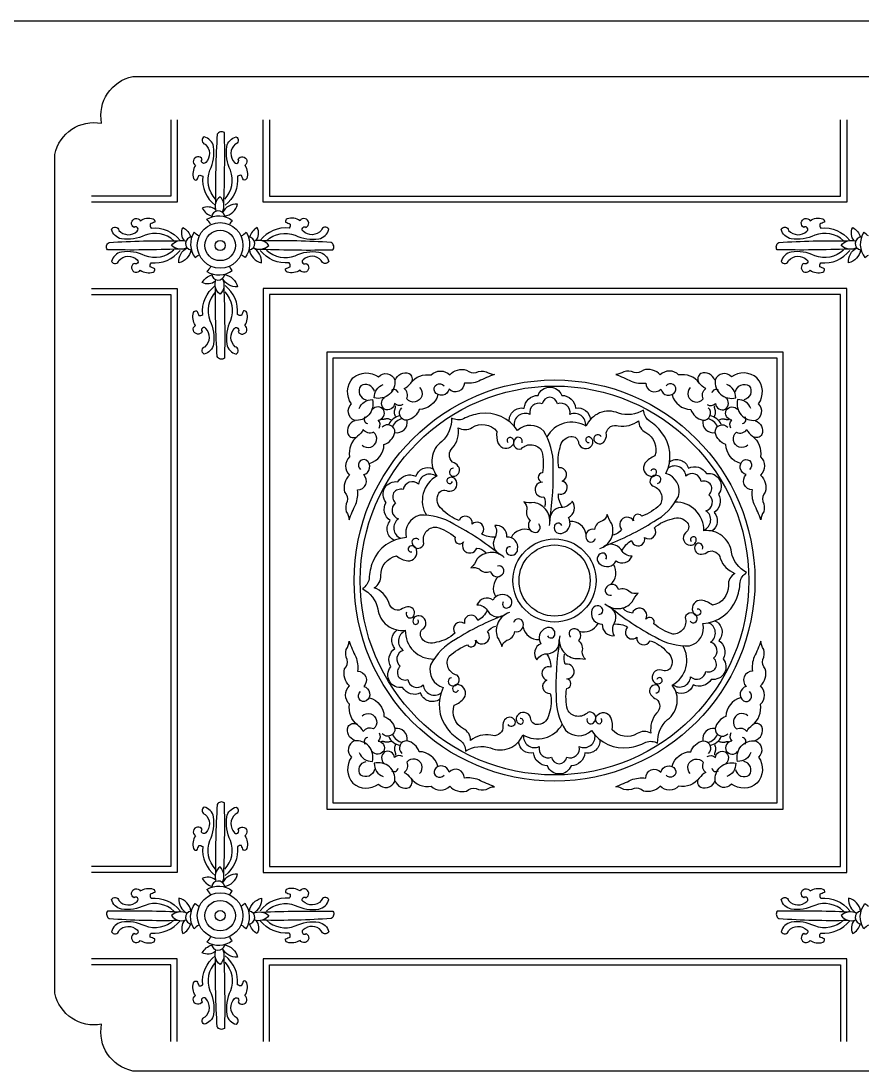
# Model space of a CAD drawing. Extents: x -66030 to 95157, y -13132 to 45879.
# Drawn here: x -51468 to -49811, y 5942 to 8010 of the extents above; entities that cross this region are included whole.
import ezdxf

# ---------------------------------------------------------------- set-up
doc = ezdxf.new("R2010")
doc.units = 0
doc.header["$LTSCALE"] = 100
doc.header["$MEASUREMENT"] = 0
for name, color, linetype in [('3', 11, 'CONTINUOUS'), ('4', 121, 'CONTINUOUS'), ('TEXT', 105, 'CONTINUOUS')]:
    doc.layers.add(name, color=color, linetype=linetype)

msp = doc.modelspace()

# ---------------------------------------------------------------- linework, layer by layer
at = {"layer": '3', "color": 2}
msp.add_line((-66009.4, 8010), (95156.9, 8010), dxfattribs=at)
at = {"layer": '4'}
msp.add_lwpolyline([(-51401.7, 7747.2, -0.410539), (-51309.6, 7808.5, -0.410539), (-51248.2, 7900.6), (-49612, 7900.6, -0.410539), (-49550.7, 7808.5, -0.410539), (-49458.6, 7747.2), (-49458.6, 6095.5, -0.410539), (-49550.7, 6034.1, -0.410539), (-49612, 5942), (-51248.2, 5942, -0.410539), (-51309.6, 6034.1, -0.410539), (-51401.7, 6095.5)], format="xyb", close=True, dxfattribs=at)
for points in [[(-51172.9, 7815.6), (-51172.9, 7665), (-51329.3, 7665)], [(-50978.9, 7815.6), (-50978.9, 7665), (-49852.9, 7665), (-49852.9, 7815.6)], [(-51329.3, 7471), (-51172.9, 7471), (-51172.9, 6345), (-51329.3, 6345)], [(-50730.4, 7230.8), (-50731.2, 7232.9), (-50731.7, 7234.7), (-50732, 7236.3), (-50732.2, 7237.7), (-50732.3, 7238.9), (-50732.3, 7240), (-50732.2, 7241), (-50732.1, 7241.9), (-50732, 7242.6), (-50731.8, 7243.3), (-50731.7, 7243.9), (-50731.5, 7244.5), (-50731.4, 7245), (-50731.2, 7245.5), (-50731, 7246.1), (-50730.9, 7246.6), (-50730.7, 7247.2), (-50730.6, 7247.8), (-50730.5, 7248.5), (-50730.4, 7249.1), (-50730.4, 7249.8), (-50730.5, 7250.5), (-50730.6, 7251.3), (-50730.8, 7252)], [(-50101.4, 7230.8), (-50100.7, 7232.9), (-50100.2, 7234.7), (-50099.8, 7236.3), (-50099.6, 7237.7), (-50099.5, 7238.9), (-50099.6, 7240), (-50099.6, 7241), (-50099.7, 7241.9), (-50099.9, 7242.6), (-50100, 7243.3), (-50100.2, 7243.9), (-50100.3, 7244.5), (-50100.5, 7245), (-50100.7, 7245.5), (-50100.8, 7246.1), (-50101, 7246.6), (-50101.1, 7247.2), (-50101.3, 7247.8), (-50101.4, 7248.5), (-50101.4, 7249.1), (-50101.4, 7249.8), (-50101.4, 7250.5), (-50101.2, 7251.3), (-50101, 7252)], [(-50737.7, 7224), (-50739.7, 7224.8), (-50741.5, 7225.4), (-50743, 7225.9), (-50744.4, 7226.2), (-50745.7, 7226.3), (-50746.8, 7226.4), (-50747.8, 7226.4), (-50748.6, 7226.3), (-50749.4, 7226.2), (-50750.1, 7226.1), (-50750.7, 7226), (-50751.3, 7225.9), (-50751.8, 7225.7), (-50752.4, 7225.6), (-50752.9, 7225.5), (-50753.5, 7225.4), (-50754, 7225.2), (-50754.7, 7225.1), (-50755.3, 7225.1), (-50756, 7225.1), (-50756.7, 7225.1), (-50757.4, 7225.2), (-50758.1, 7225.4), (-50758.8, 7225.6)], [(-50094.1, 7224), (-50092.2, 7224.8), (-50090.4, 7225.4), (-50088.8, 7225.9), (-50087.4, 7226.2), (-50086.2, 7226.3), (-50085.1, 7226.4), (-50084.1, 7226.4), (-50083.2, 7226.3), (-50082.5, 7226.2), (-50081.8, 7226.1), (-50081.2, 7226), (-50080.6, 7225.9), (-50080, 7225.7), (-50079.5, 7225.6), (-50079, 7225.5), (-50078.4, 7225.4), (-50077.8, 7225.2), (-50077.2, 7225.1), (-50076.6, 7225.1), (-50075.9, 7225.1), (-50075.2, 7225.1), (-50074.5, 7225.2), (-50073.8, 7225.4), (-50073, 7225.6)], [(-50737.7, 6591.9), (-50739.7, 6591.1), (-50741.5, 6590.5), (-50743, 6590), (-50744.4, 6589.7), (-50745.7, 6589.6), (-50746.8, 6589.5), (-50747.8, 6589.5), (-50748.6, 6589.6), (-50749.4, 6589.7), (-50750.1, 6589.8), (-50750.7, 6589.9), (-50751.3, 6590), (-50751.8, 6590.2), (-50752.4, 6590.3), (-50752.9, 6590.4), (-50753.5, 6590.6), (-50754, 6590.7), (-50754.7, 6590.8), (-50755.3, 6590.8), (-50756, 6590.8), (-50756.7, 6590.8), (-50757.4, 6590.7), (-50758.1, 6590.5), (-50758.8, 6590.3)], [(-50730.4, 6585.1), (-50731.2, 6583.1), (-50731.7, 6581.3), (-50732, 6579.7), (-50732.2, 6578.2), (-50732.3, 6577), (-50732.3, 6575.9), (-50732.2, 6574.9), (-50732.1, 6574.1), (-50732, 6573.3), (-50731.8, 6572.6), (-50731.7, 6572), (-50731.5, 6571.4), (-50731.4, 6570.9), (-50731.2, 6570.4), (-50731, 6569.8), (-50730.9, 6569.3), (-50730.7, 6568.7), (-50730.6, 6568.1), (-50730.5, 6567.5), (-50730.4, 6566.8), (-50730.4, 6566.1), (-50730.5, 6565.4), (-50730.6, 6564.6), (-50730.8, 6563.9)], [(-50101.4, 6585.1), (-50100.7, 6583.1), (-50100.2, 6581.3), (-50099.8, 6579.7), (-50099.6, 6578.2), (-50099.5, 6577), (-50099.6, 6575.9), (-50099.6, 6574.9), (-50099.7, 6574.1), (-50099.9, 6573.3), (-50100, 6572.6), (-50100.2, 6572), (-50100.3, 6571.4), (-50100.5, 6570.9), (-50100.7, 6570.4), (-50100.8, 6569.8), (-50101, 6569.3), (-50101.1, 6568.7), (-50101.3, 6568.1), (-50101.4, 6567.5), (-50101.4, 6566.8), (-50101.4, 6566.1), (-50101.4, 6565.4), (-50101.2, 6564.6), (-50101, 6563.9)], [(-50094.1, 6591.9), (-50092.2, 6591.1), (-50090.4, 6590.5), (-50088.8, 6590), (-50087.4, 6589.7), (-50086.2, 6589.6), (-50085.1, 6589.5), (-50084.1, 6589.5), (-50083.2, 6589.6), (-50082.5, 6589.7), (-50081.8, 6589.8), (-50081.2, 6589.9), (-50080.6, 6590), (-50080, 6590.2), (-50079.5, 6590.3), (-50079, 6590.4), (-50078.4, 6590.6), (-50077.8, 6590.7), (-50077.2, 6590.8), (-50076.6, 6590.8), (-50075.9, 6590.8), (-50075.2, 6590.8), (-50074.5, 6590.7), (-50073.8, 6590.5), (-50073, 6590.3)], [(-51172.9, 6000.3), (-51172.9, 6151), (-51329.3, 6151)], [(-50978.9, 6000.3), (-50978.9, 6151), (-49852.9, 6151), (-49852.9, 6000.3)]]:
    msp.add_lwpolyline(points, dxfattribs=at)
for points in [[(-51085.1, 7659.3, -0.289784), (-51096.1, 7715.9, 0.147598), (-51088.9, 7762.5, 0.292099), (-51107.7, 7781.9, 0.694853), (-51105.6, 7767.4, -0.428907), (-51104.1, 7731.4, -1.064205), (-51111.3, 7737.5, 1.304563), (-51124.6, 7725.4, 0.228544), (-51128.3, 7700, 0.414038), (-51121.9, 7696.9, 0.04186), (-51118.1, 7706, -0.195787), (-51110.2, 7704.1, 0.256765), (-51085.8, 7647)], [(-51068.7, 7649.3, 0.014595), (-51067.4, 7790.1, 0.450821), (-51081.6, 7786.9, 0.02096), (-51085, 7651.1)], [(-51066.8, 7659.3, 0.289784), (-51055.7, 7715.9, -0.147598), (-51062.9, 7762.5, -0.292099), (-51044.1, 7781.9, -0.694853), (-51046.3, 7767.4, 0.428907), (-51047.8, 7731.4, 1.064205), (-51040.6, 7737.5, -1.304563), (-51027.3, 7725.4, -0.228544), (-51023.5, 7700, -0.414038), (-51030, 7696.9, -0.04186), (-51033.8, 7706, 0.195787), (-51041.7, 7704.1, -0.256765), (-51066.1, 7647)], [(-51071.6, 7633.3, 0.326914), (-51075.9, 7664, 0.342131), (-51084.2, 7635.3, 0.342131)], [(-51085.2, 7638.4, 0.295665), (-51111.2, 7641.2, 0.204274), (-51092.3, 7625.9, 0.204274)], [(-51067, 7625.5, 0.303649), (-51041.7, 7649.4, 0.297731), (-51071.3, 7633, 0.297731)], [(-51167.3, 7577.1, 0.289784), (-51223.9, 7588.1, -0.147598), (-51270.5, 7580.9, -0.292099), (-51289.9, 7599.8, -0.694853), (-51275.4, 7597.6, 0.428907), (-51239.4, 7596.1, 1.064205), (-51245.5, 7603.3, -1.304563), (-51233.3, 7616.6, -0.228544), (-51208, 7620.4, -0.414038), (-51204.9, 7613.9, -0.04186), (-51214, 7610.1, 0.195787), (-51212.1, 7602.2, -0.256765), (-51155, 7577.8)], [(-51094.8, 7609.8, 0.082529), (-51102, 7619.4, -0.31557), (-51052.1, 7617.1, 0.060665), (-51057.1, 7609.8, 0.060665)], [(-50984.6, 7577.1, -0.289784), (-50928, 7588.1, 0.147598), (-50881.4, 7580.9, 0.292099), (-50862, 7599.8, 0.694853), (-50876.5, 7597.6, -0.428907), (-50912.5, 7596.1, -1.064205), (-50906.4, 7603.3, 1.304563), (-50918.5, 7616.6, 0.228544), (-50943.9, 7620.4, 0.414038), (-50946.9, 7613.9, 0.04186), (-50937.8, 7610.1, -0.195787), (-50939.7, 7602.2, 0.256765), (-50996.9, 7577.8)], [(-49847.3, 7577.1, 0.289784), (-49903.9, 7588.1, -0.147598), (-49950.5, 7580.9, -0.292099), (-49969.9, 7599.8, -0.694853), (-49955.4, 7597.6, 0.428907), (-49919.4, 7596.1, 1.064205), (-49925.5, 7603.3, -1.304563), (-49913.3, 7616.6, -0.228544), (-49888, 7620.4, -0.414038), (-49884.9, 7613.9, -0.04186), (-49894, 7610.1, 0.195787), (-49892.1, 7602.2, -0.256765), (-49835, 7577.8)], [(-51146.3, 7577.2, -0.295665), (-51149.2, 7603.2, -0.204274), (-51133.9, 7584.3, -0.204274)], [(-51117.8, 7586.8, -0.082529), (-51127.4, 7594, 0.31557), (-51125.1, 7544.1, -0.060665), (-51117.8, 7549.1, -0.060665)], [(-51034.1, 7586.8, 0.082529), (-51024.5, 7594, -0.31557), (-51026.8, 7544.1, 0.060665), (-51034.1, 7549.1, 0.060665)], [(-51005.5, 7577.2, 0.295665), (-51002.7, 7603.2, 0.204274), (-51018, 7584.3, 0.204274)], [(-49826.3, 7577.2, -0.295665), (-49829.2, 7603.2, -0.204274), (-49813.9, 7584.3, -0.204274)], [(-49797.8, 7586.8, -0.082529), (-49807.4, 7594, 0.31557), (-49805.1, 7544.1, -0.060665), (-49797.8, 7549.1, -0.060665)], [(-51157.3, 7560.8, -0.014595), (-51298, 7559.4, -0.450821), (-51294.8, 7573.7, -0.02096), (-51159.1, 7577)], [(-51141.2, 7563.6, -0.326914), (-51172, 7568, -0.342131), (-51143.3, 7576.2, -0.342131)], [(-51010.6, 7563.6, 0.326914), (-50979.9, 7568, 0.342131), (-51008.6, 7576.2, 0.342131)], [(-50994.5, 7560.8, 0.014595), (-50853.8, 7559.4, 0.450821), (-50857, 7573.7, 0.02096), (-50992.8, 7577)], [(-49837.3, 7560.8, -0.014595), (-49978, 7559.4, -0.450821), (-49974.8, 7573.7, -0.02096), (-49839.1, 7577)], [(-49821.2, 7563.6, -0.326914), (-49852, 7568, -0.342131), (-49823.3, 7576.2, -0.342131)], [(-51167.3, 7558.8, -0.289784), (-51223.9, 7547.8, 0.147598), (-51270.5, 7555, 0.292099), (-51289.9, 7536.1, 0.694853), (-51275.4, 7538.3, -0.428907), (-51239.4, 7539.8, -1.064205), (-51245.5, 7532.6, 1.304563), (-51233.3, 7519.3, 0.228544), (-51208, 7515.5, 0.414038), (-51204.9, 7522, 0.04186), (-51214, 7525.8, -0.195787), (-51212.1, 7533.7, 0.256765), (-51155, 7558.1)], [(-51133.5, 7559, -0.303649), (-51157.4, 7533.7, -0.297731), (-51141, 7563.3, -0.297731)], [(-51018.3, 7559, 0.303649), (-50994.5, 7533.7, 0.297731), (-51010.9, 7563.3, 0.297731)], [(-50984.6, 7558.8, 0.289784), (-50928, 7547.8, -0.147598), (-50881.4, 7555, -0.292099), (-50862, 7536.1, -0.694853), (-50876.5, 7538.3, 0.428907), (-50912.5, 7539.8, 1.064205), (-50906.4, 7532.6, -1.304563), (-50918.5, 7519.3, -0.228544), (-50943.9, 7515.5, -0.414038), (-50946.9, 7522, -0.04186), (-50937.8, 7525.8, 0.195787), (-50939.7, 7533.7, -0.256765), (-50996.9, 7558.1)], [(-49847.3, 7558.8, -0.289784), (-49903.9, 7547.8, 0.147598), (-49950.5, 7555, 0.292099), (-49969.9, 7536.1, 0.694853), (-49955.4, 7538.3, -0.428907), (-49919.4, 7539.8, -1.064205), (-49925.5, 7532.6, 1.304563), (-49913.3, 7519.3, 0.228544), (-49888, 7515.5, 0.414038), (-49884.9, 7522, 0.04186), (-49894, 7525.8, -0.195787), (-49892.1, 7533.7, 0.256765), (-49835, 7558.1)], [(-49813.5, 7559, -0.303649), (-49837.4, 7533.7, -0.297731), (-49821, 7563.3, -0.297731)], [(-51085.2, 7497.5, -0.295665), (-51111.2, 7494.7, -0.204274), (-51092.3, 7510, -0.204274)], [(-51094.8, 7526.1, -0.082529), (-51102, 7516.5, 0.31557), (-51052.1, 7518.8, -0.060665), (-51057.1, 7526.1, -0.060665)], [(-51067, 7510.4, -0.303649), (-51041.7, 7486.5, -0.297731), (-51071.3, 7502.9, -0.297731)], [(-51085.1, 7476.6, 0.289784), (-51096.1, 7420, -0.147598), (-51088.9, 7373.4, -0.292099), (-51107.7, 7354, -0.694853), (-51105.6, 7368.5, 0.428907), (-51104.1, 7404.5, 1.064205), (-51111.3, 7398.4, -1.304563), (-51124.6, 7410.5, -0.228544), (-51128.3, 7435.9, -0.414038), (-51121.9, 7439, -0.04186), (-51118.1, 7429.9, 0.195787), (-51110.2, 7431.8, -0.256765), (-51085.8, 7488.9)], [(-51071.6, 7502.6, -0.326914), (-51075.9, 7471.9, -0.342131), (-51084.2, 7500.6, -0.342131)], [(-51068.7, 7486.6, -0.014595), (-51067.4, 7345.8, -0.450821), (-51081.6, 7349.1, -0.02096), (-51085, 7484.8)], [(-51066.8, 7476.6, -0.289784), (-51055.7, 7420, 0.147598), (-51062.9, 7373.4, 0.292099), (-51044.1, 7354, 0.694853), (-51046.3, 7368.5, -0.428907), (-51047.8, 7404.5, -1.064205), (-51040.6, 7398.4, 1.304563), (-51027.3, 7410.5, 0.228544), (-51023.5, 7435.9, 0.414038), (-51030, 7439, 0.04186), (-51033.8, 7429.9, -0.195787), (-51041.7, 7431.8, 0.256765), (-51066.1, 7488.9)], [(-50682.7, 7288.2, -1.055128), (-50708.1, 7265.9, 0.366246), (-50713.3, 7286.1, 0.126982), (-50700.4, 7297, -0.281378), (-50659.7, 7312.8, -0.426753), (-50623.5, 7312.9, -0.279848), (-50590.1, 7322.5, 0.248463), (-50571.6, 7317.8, -0.174704), (-50551.6, 7319.3, 0.128908), (-50535.5, 7313.9, 0.027185), (-50566.2, 7300.5, -0.12406), (-50594.6, 7297, -0.684481), (-50624.5, 7285, -0.643109), (-50653, 7279.8, -0.920448), (-50634.7, 7291.3)], [(-50149.2, 7288.2, 1.055128), (-50123.8, 7265.9, -0.366246), (-50118.6, 7286.1, -0.126982), (-50131.5, 7297, 0.281378), (-50172.2, 7312.8, 0.426753), (-50208.4, 7312.9, 0.279848), (-50241.8, 7322.5, -0.248463), (-50260.2, 7317.8, 0.174704), (-50280.3, 7319.3, -0.128908), (-50296.3, 7313.9, -0.027185), (-50265.7, 7300.5, 0.12406), (-50237.2, 7297, 0.684481), (-50207.4, 7285, 0.643109), (-50178.9, 7279.8, 0.920448), (-50197.1, 7291.3)], [(-50802, 7246.6, -0.319048), (-50775.9, 7264.2, -0.541193), (-50811.5, 7223.7, -0.561508), (-50817, 7255.7, -0.355693), (-50814.1, 7307.1, -0.343874), (-50763.7, 7309.1, -0.561508), (-50731.7, 7303.5, -0.541193), (-50772.2, 7267.9, -0.319048), (-50754.5, 7294)], [(-50730.7, 7302.6, -0.427892), (-50703.6, 7315.8, -0.407523), (-50699.2, 7298.1, -0.407523)], [(-50101.2, 7302.6, 0.427892), (-50128.3, 7315.8, 0.407523), (-50132.7, 7298.1, 0.407523)], [(-50029.8, 7246.6, 0.319048), (-50055.9, 7264.2, 0.541193), (-50020.4, 7223.7, 0.561508), (-50014.8, 7255.7, 0.355693), (-50017.8, 7307.1, 0.343874), (-50068.2, 7309.1, 0.561508), (-50100.2, 7303.5, 0.541193), (-50059.7, 7267.9, 0.319048), (-50077.3, 7294)], [(-50772, 7280, 0.539681), (-50798.8, 7291.3, 0.553633), (-50788, 7264)], [(-50506.1, 7221.2, -0.50469), (-50476.5, 7247.3, -0.393765), (-50449.4, 7272.6, -0.697164), (-50402.7, 7272.6, -0.393765), (-50375.5, 7247.3, -0.453774), (-50346, 7225.3, -0.453774)], [(-50059.9, 7280, -0.539681), (-50033, 7291.3, -0.553633), (-50043.8, 7264)], [(-50715.8, 7254.4, -0.338558), (-50732, 7256.6, -0.519359), (-50751.7, 7245.5, -0.493768), (-50752.7, 7268)], [(-50646.8, 7273.4, -0.333818), (-50683.6, 7245, -0.253565), (-50707.4, 7223.6, -0.703455), (-50718, 7248.4)], [(-50355.6, 7212.4, 0.5897), (-50386.6, 7235.1, 0.607654), (-50410.9, 7255.8, 0.331384), (-50426, 7269.2, 0.331384), (-50441.2, 7255.8, 0.607654), (-50465.4, 7235.1, 0.593278), (-50496.5, 7212.2)], [(-50185.1, 7273.4, 0.333818), (-50148.3, 7245, 0.253565), (-50124.5, 7223.6, 0.703455), (-50113.8, 7248.4)], [(-50116, 7254.4, 0.338558), (-50099.9, 7256.6, 0.519359), (-50080.2, 7245.5, 0.493768), (-50079.1, 7268)], [(-50762.4, 7207.9, 0.338558), (-50764.6, 7224, 0.519359), (-50753.5, 7243.7, 0.493768), (-50776, 7244.8)], [(-50316.8, 6976.6, 0.050425), (-50221.2, 7024.2, 0.150182), (-50172.5, 7073.8, 0.412961), (-50197.3, 7118.9, 0.290021), (-50205.7, 7199.8, 0.091919), (-50231.1, 7222.9, -0.207853), (-50241.3, 7243.8, -0.22607), (-50290.8, 7237.6, 0.41713), (-50354.4, 7211.8, 0.427353), (-50431.8, 7191, 0.414388)], [(-50069.4, 7207.9, -0.338558), (-50067.3, 7224, -0.519359), (-50078.4, 7243.7, -0.493768), (-50055.9, 7244.8)], [(-50810.6, 7222.7, 0.427892), (-50823.8, 7195.6, 0.407523), (-50806.1, 7191.2, 0.407523)], [(-50426.2, 7028.9, 0.050425), (-50419.7, 7135.4, 0.150182), (-50438.2, 7202.4, 0.412961), (-50489.8, 7203.5, 0.290021), (-50564, 7236.7, 0.091919), (-50596.6, 7226.2, -0.207853), (-50619.9, 7227.9, -0.22607), (-50639.3, 7181.9, 0.41713), (-50648.7, 7113.8, 0.427353), (-50669.4, 7036.4, 0.414388)], [(-50324.7, 7191.4, 1.145696), (-50336.7, 7181, 0.549065), (-50316.9, 7184.9, 0.174723), (-50315, 7198.7, -0.465415), (-50291.1, 7212.5, 0.213493), (-50251.2, 7222.8, 0.292312), (-50237, 7199.7, -0.368548), (-50219.1, 7153.4, 0.127032), (-50238.6, 7139.1, 0.537411), (-50227.9, 7113.4, 0.727291), (-50217, 7125.8, 0.56288), (-50227.2, 7123.4)], [(-50021.3, 7222.7, -0.427892), (-50008, 7195.6, -0.407523), (-50025.7, 7191.2, -0.407523)], [(-50796.1, 7174.7, 1.055128), (-50773.8, 7200.1, -0.366246), (-50794.1, 7205.3, -0.126982), (-50805, 7192.4, 0.281378), (-50820.8, 7151.7, 0.426753), (-50820.9, 7115.5, 0.279848), (-50830.5, 7082.1, -0.248463), (-50825.7, 7063.7, 0.174704), (-50827.3, 7043.6, -0.128908), (-50821.9, 7027.6, -0.027185), (-50808.5, 7058.2, 0.12406), (-50805, 7086.6, 0.684481), (-50793, 7116.5, 0.643109), (-50787.8, 7145, 0.920448), (-50799.3, 7126.7)], [(-50781.3, 7138.8, 0.333818), (-50753, 7175.6, 0.253565), (-50731.5, 7199.4, 0.703455), (-50756.3, 7210.1)], [(-50616.2, 7129.4, 1.145696), (-50613.2, 7113.8, 0.549065), (-50606.7, 7132.9, 0.174723), (-50617.7, 7141.4, -0.465415), (-50617.7, 7169.1, 0.213493), (-50606.7, 7208.8, 0.292312), (-50579.5, 7209.5, -0.368548), (-50530.5, 7201.8, 0.127032), (-50527.9, 7177.9, 0.537411), (-50500.2, 7174.2, 0.727291), (-50505.6, 7189.9, 0.56288), (-50508.6, 7179.9)], [(-50050.5, 7138.8, -0.333818), (-50078.9, 7175.6, -0.253565), (-50100.3, 7199.4, -0.703455), (-50075.5, 7210.1)], [(-50035.7, 7174.7, -1.055128), (-50058, 7200.1, 0.366246), (-50037.7, 7205.3, 0.126982), (-50026.9, 7192.4, -0.281378), (-50011, 7151.7, -0.426753), (-50011, 7115.5, -0.279848), (-50001.4, 7082.1, 0.248463), (-50006.1, 7063.7, -0.174704), (-50004.6, 7043.6, 0.128908), (-50010, 7027.6, 0.027185), (-50023.4, 7058.2, -0.12406), (-50026.9, 7086.6, -0.684481), (-50038.9, 7116.5, -0.643109), (-50044.1, 7145, -0.920448), (-50032.6, 7126.7)], [(-50480.9, 7179.5, 0.809328), (-50493.6, 7187.9, 0.847675), (-50482.2, 7167.6, -0.518453), (-50441.9, 7162.2, -0.09393), (-50440.6, 7120.3, 0.895973), (-50440.6, 7101.6, 1.10673), (-50437.9, 7072.7, -0.185), (-50436.6, 7053)], [(-50400.9, 7052.1, -0.157549), (-50409.3, 7078.5, 1.022528), (-50401.5, 7104, 0.874411), (-50408.3, 7130.1, -0.139277), (-50405.8, 7170.1, -0.348877), (-50384.8, 7191.7, -0.448371), (-50369.4, 7178.4, 0.645859), (-50343.3, 7174.1, 0.5274), (-50348.8, 7190.8, 1.198349), (-50348.8, 7179.8)], [(-50190.1, 7142, -0.50469), (-50152.8, 7129.4, -0.393765), (-50117.3, 7118.5, -0.697164), (-50093.9, 7078.1, -0.393765), (-50102.3, 7041.9, -0.453774), (-50106.5, 7005.3, -0.453774)], [(-50732.7, 6987.2, -0.50469), (-50740.5, 7025.9, -0.393765), (-50748.9, 7062, -0.697164), (-50725.5, 7102.5, -0.393765), (-50690, 7113.3, -0.453774), (-50656.2, 7128, -0.453774)], [(-50649.9, 7113.2, 0.5897), (-50685, 7097.6, 0.607654), (-50715, 7087, 0.331384), (-50734.2, 7080.5, 0.331384), (-50730.2, 7060.7, 0.607654), (-50724.4, 7029.4, 0.593278), (-50720.1, 6991.1)], [(-50213.6, 7099.3, 0.809328), (-50212.8, 7114.4, 0.847675), (-50224.7, 7094.5, -0.518453), (-50209.1, 7056.9, -0.09393), (-50244.8, 7034.7, 0.895973), (-50261, 7025.4, 1.10673), (-50284.7, 7008.6, -0.185), (-50301.1, 6997.6)], [(-50122.5, 7007.2, 0.5897), (-50118.4, 7045.4, 0.607654), (-50112.6, 7076.7, 0.331384), (-50108.6, 7096.6, 0.331384), (-50127.8, 7103, 0.607654), (-50157.8, 7113.7, 0.593278), (-50193.1, 7129.1)], [(-50533.6, 6993.7, -0.157549), (-50560.8, 6999.7, 1.022528), (-50578.9, 7019.2, 0.874411), (-50605, 7026.4, -0.139277), (-50638.3, 7048.5, -0.348877), (-50646.5, 7077.5, -0.448371), (-50627.3, 7084.2, 0.645859), (-50610.6, 7104.7, 0.5274), (-50627.8, 7108.3, 1.198349), (-50618.2, 7102.8)], [(-50426.8, 7016.5, 0.425648), (-50456.8, 7061.5, -0.091412), (-50477.6, 7063, -0.201188), (-50471.3, 7048.3, 0.323782), (-50464.4, 7026.3, 0.599232), (-50457.6, 7003.2, 0.786132), (-50448.1, 7019.4)], [(-50402.6, 7016.5, 0.688624), (-50417.1, 7015.5, 0.669299), (-50399.8, 7001.8, 0.48264), (-50389.5, 7032.3, 0.485462), (-50381.9, 7064.4, -0.287521), (-50404, 7052, 0.436205), (-50426, 7024.6)], [(-50307.3, 6855.7, 0.050425), (-50218.3, 6796.8, 0.150182), (-50151, 6779.3, 0.412961), (-50124.3, 6823.4, 0.290021), (-50058.5, 6871.1, 0.091919), (-50051.2, 6904.6, -0.207853), (-50038.2, 6923.9, -0.22607), (-50068.2, 6963.7, 0.41713), (-50122.5, 7005.9, 0.427353), (-50179.2, 7062.5, 0.414388)], [(-50526.2, 6960.2, 0.050425), (-50615.2, 7019.1, 0.150182), (-50682.5, 7036.6, 0.412961), (-50709.2, 6992.5, 0.290021), (-50775.1, 6944.9, 0.091919), (-50782.3, 6911.3, -0.207853), (-50795.4, 6892, -0.22607), (-50765.3, 6852.2, 0.41713), (-50711, 6810, 0.427353), (-50654.3, 6753.4, 0.414388)], [(-50327.8, 6971, 0.425648), (-50303.8, 7019.4, -0.091412), (-50312.9, 7038.1, -0.201188), (-50322.4, 7025.3, 0.323782), (-50338.1, 7008.4, 0.599232), (-50354.7, 6990.9, 0.786132), (-50335.9, 6990.8)], [(-50284, 6966.3, -0.157549), (-50265.3, 6986.8, 1.022528), (-50239.4, 6992.8, 0.874411), (-50220.1, 7011.7, -0.139277), (-50184.3, 7029.5, -0.348877), (-50155.1, 7022.1, -0.448371), (-50158.9, 7002.1, 0.645859), (-50149.5, 6977.4, 0.5274), (-50137.8, 6990.5, 1.198349), (-50147.3, 6985)], [(-50684, 6988.2, 0.809328), (-50697.6, 6981.4, 0.847675), (-50674.3, 6981.1, -0.518453), (-50649.6, 7013.3, -0.09393), (-50612.6, 6993.5, 0.895973), (-50596.4, 6984.2, 1.10673), (-50570, 6972, -0.185), (-50552.3, 6963.3)], [(-50503.8, 6974.5, 0.688624), (-50510.1, 6961.4, 0.669299), (-50489.6, 6969.6, 0.48264), (-50510.8, 6993.7, 0.485462), (-50534.8, 7016.4, -0.287521), (-50535.1, 6991.1, 0.436205), (-50522.4, 6958.3)], [(-50708.3, 6846, 1.145696), (-50693.3, 6840.8, 0.549065), (-50706.5, 6856, 0.174723), (-50719.5, 6850.7, -0.465415), (-50743.4, 6864.5, 0.213493), (-50772.2, 6893.9, 0.292312), (-50759.3, 6917.8, -0.368548), (-50728.2, 6956.4, 0.127032), (-50706.1, 6946.7, 0.537411), (-50689.1, 6968.8, 0.727291), (-50705.3, 6972, 0.56288), (-50698.1, 6964.4)], [(-50315.7, 6950, 0.688624), (-50323.8, 6962, 0.669299), (-50327, 6940.2, 0.48264), (-50295.4, 6946.5, 0.485462), (-50263.9, 6955.9, -0.287521), (-50285.6, 6968.9, 0.436205), (-50320.3, 6974.2)], [(-50125.3, 6970, 1.145696), (-50140.3, 6975.1, 0.549065), (-50127, 6959.9, 0.174723), (-50114.1, 6965.2, -0.465415), (-50090.2, 6951.4, 0.213493), (-50061.3, 6922, 0.292312), (-50074.2, 6898.1, -0.368548), (-50105.4, 6859.5, 0.127032), (-50127.5, 6869.2, 0.537411), (-50144.5, 6847.1, 0.727291), (-50128.2, 6843.9, 0.56288), (-50135.4, 6851.5)], [(-50515.8, 6953.5, 0.425648), (-50569.7, 6950, -0.091412), (-50581.5, 6932.9, -0.201188), (-50565.6, 6931, 0.323782), (-50543.1, 6925.8, 0.599232), (-50519.6, 6920.2, 0.786132), (-50529, 6936.5)], [(-50317.7, 6862.4, 0.425648), (-50263.8, 6865.9, -0.091412), (-50252.1, 6883.1, -0.201188), (-50268, 6884.9, 0.323782), (-50290.5, 6890.1, 0.599232), (-50313.9, 6895.7, 0.786132), (-50304.5, 6879.4)], [(-50517.9, 6865.9, 0.688624), (-50509.7, 6853.9, 0.669299), (-50506.6, 6875.7, 0.48264), (-50538.1, 6869.4, 0.485462), (-50569.7, 6860, -0.287521), (-50547.9, 6847, 0.436205), (-50513.2, 6841.7)], [(-50549.5, 6849.6, -0.157549), (-50568.2, 6829.1, 1.022528), (-50594.2, 6823.1, 0.874411), (-50613.4, 6804.2, -0.139277), (-50649.3, 6786.4, -0.348877), (-50678.5, 6793.8, -0.448371), (-50674.6, 6813.8, 0.645859), (-50684, 6838.5, 0.5274), (-50695.8, 6825.4, 1.198349), (-50686.2, 6830.9)], [(-50505.8, 6844.9, 0.425648), (-50529.7, 6796.5, -0.091412), (-50520.7, 6777.8, -0.201188), (-50511.1, 6790.6, 0.323782), (-50495.4, 6807.5, 0.599232), (-50478.8, 6825, 0.786132), (-50497.6, 6825.1)], [(-50329.8, 6841.4, 0.688624), (-50323.5, 6854.5, 0.669299), (-50344, 6846.3, 0.48264), (-50322.7, 6822.2, 0.485462), (-50298.8, 6799.5, -0.287521), (-50298.4, 6824.8, 0.436205), (-50311.2, 6857.6)], [(-50149.5, 6827.7, 0.809328), (-50136, 6834.5, 0.847675), (-50159.2, 6834.9, -0.518453), (-50184, 6802.6, -0.09393), (-50221, 6822.4, 0.895973), (-50237.1, 6831.7, 1.10673), (-50263.5, 6843.9, -0.185), (-50281.3, 6852.6)], [(-50516.8, 6839.3, 0.050425), (-50612.3, 6791.7, 0.150182), (-50661, 6742.1, 0.412961), (-50636.2, 6697, 0.290021), (-50627.9, 6616.1, 0.091919), (-50602.4, 6593.1, -0.207853), (-50592.2, 6572.1, -0.22607), (-50542.8, 6578.3, 0.41713), (-50479.1, 6604.1, 0.427353), (-50401.7, 6624.9, 0.414388)], [(-50183.7, 6702.7, 0.5897), (-50148.6, 6718.3, 0.607654), (-50118.5, 6728.9, 0.331384), (-50099.3, 6735.4, 0.331384), (-50103.3, 6755.2, 0.607654), (-50109.2, 6786.6, 0.593278), (-50113.4, 6824.9)], [(-50100.8, 6828.7, -0.50469), (-50093, 6790, -0.393765), (-50084.7, 6753.9, -0.697164), (-50108, 6713.4, -0.393765), (-50143.5, 6702.6, -0.453774), (-50177.4, 6688, -0.453774)], [(-50643.4, 6674, -0.50469), (-50680.8, 6686.5, -0.393765), (-50716.3, 6697.4, -0.697164), (-50739.6, 6737.8, -0.393765), (-50731.3, 6774, -0.453774), (-50727, 6810.6, -0.453774)], [(-50711.1, 6808.7, 0.5897), (-50715.1, 6770.5, 0.607654), (-50720.9, 6739.2, 0.331384), (-50725, 6719.3, 0.331384), (-50705.8, 6712.9, 0.607654), (-50675.7, 6702.3, 0.593278), (-50640.4, 6686.8)], [(-50619.9, 6716.6, 0.809328), (-50620.8, 6701.5, 0.847675), (-50608.9, 6721.5, -0.518453), (-50624.4, 6759, -0.09393), (-50588.7, 6781.2, 0.895973), (-50572.6, 6790.5, 1.10673), (-50548.8, 6807.3, -0.185), (-50532.4, 6818.3)], [(-50430.9, 6799.4, 0.688624), (-50416.4, 6800.4, 0.669299), (-50433.8, 6814.1, 0.48264), (-50444, 6783.6, 0.485462), (-50451.7, 6751.6, -0.287521), (-50429.6, 6763.9, 0.436205), (-50407.6, 6791.3)], [(-50406.7, 6799.4, 0.425648), (-50376.7, 6754.4, -0.091412), (-50356, 6752.9, -0.201188), (-50362.3, 6767.6, 0.323782), (-50369.1, 6789.6, 0.599232), (-50376, 6812.8, 0.786132), (-50385.4, 6796.5)], [(-50299.9, 6822.2, -0.157549), (-50272.8, 6816.2, 1.022528), (-50254.6, 6796.7, 0.874411), (-50228.6, 6789.5, -0.139277), (-50195.2, 6767.4, -0.348877), (-50187, 6738.4, -0.448371), (-50206.3, 6731.7, 0.645859), (-50223, 6711.2, 0.5274), (-50205.8, 6707.6, 1.198349), (-50215.3, 6713.1)], [(-50796.1, 6641.2, -1.055128), (-50773.8, 6615.8, 0.366246), (-50794.1, 6610.6, 0.126982), (-50805, 6623.5, -0.281378), (-50820.8, 6664.2, -0.426753), (-50820.9, 6700.4, -0.279848), (-50830.5, 6733.8, 0.248463), (-50825.7, 6752.3, -0.174704), (-50827.3, 6772.3, 0.128908), (-50821.9, 6788.4, 0.027185), (-50808.5, 6757.7, -0.12406), (-50805, 6729.3, -0.684481), (-50793, 6699.4, -0.643109), (-50787.8, 6670.9, -0.920448), (-50799.3, 6689.2)], [(-50407.3, 6787, 0.050425), (-50413.8, 6680.5, 0.150182), (-50395.3, 6613.5, 0.412961), (-50343.8, 6612.4, 0.290021), (-50269.6, 6579.2, 0.091919), (-50236.9, 6589.7, -0.207853), (-50213.6, 6588, -0.22607), (-50194.2, 6634, 0.41713), (-50184.8, 6702.1, 0.427353), (-50164.1, 6779.5, 0.414388)], [(-50035.7, 6641.2, 1.055128), (-50058, 6615.8, -0.366246), (-50037.7, 6610.6, -0.126982), (-50026.9, 6623.5, 0.281378), (-50011, 6664.2, 0.426753), (-50011, 6700.4, 0.279848), (-50001.4, 6733.8, -0.248463), (-50006.1, 6752.3, 0.174704), (-50004.6, 6772.3, -0.128908), (-50010, 6788.4, -0.027185), (-50023.4, 6757.7, 0.12406), (-50026.9, 6729.3, 0.684481), (-50038.9, 6699.4, 0.643109), (-50044.1, 6670.9, 0.920448), (-50032.6, 6689.2)], [(-50432.6, 6763.9, -0.157549), (-50424.2, 6737.4, 1.022528), (-50432, 6711.9, 0.874411), (-50425.2, 6685.8, -0.139277), (-50427.7, 6645.8, -0.348877), (-50448.7, 6624.2, -0.448371), (-50464.1, 6637.6, 0.645859), (-50490.3, 6641.8, 0.5274), (-50484.8, 6625.1, 1.198349), (-50484.8, 6636.1)], [(-50352.6, 6636.4, 0.809328), (-50340, 6628, 0.847675), (-50351.3, 6648.4, -0.518453), (-50391.6, 6653.7, -0.09393), (-50392.9, 6695.6, 0.895973), (-50392.9, 6714.3, 1.10673), (-50395.6, 6743.2, -0.185), (-50397, 6763)], [(-50508.8, 6624.5, 1.145696), (-50496.8, 6634.9, 0.549065), (-50516.6, 6631, 0.174723), (-50518.5, 6617.2, -0.465415), (-50542.4, 6603.4, 0.213493), (-50582.3, 6593.1, 0.292312), (-50596.5, 6616.2, -0.368548), (-50614.4, 6662.5, 0.127032), (-50595, 6676.8, 0.537411), (-50605.6, 6702.5, 0.727291), (-50616.5, 6690.1, 0.56288), (-50606.4, 6692.5)], [(-50217.3, 6686.5, 1.145696), (-50220.4, 6702.1, 0.549065), (-50226.9, 6683, 0.174723), (-50215.8, 6674.5, -0.465415), (-50215.8, 6646.8, 0.213493), (-50226.9, 6607.1, 0.292312), (-50254, 6606.4, -0.368548), (-50303, 6614.1, 0.127032), (-50305.7, 6638, 0.537411), (-50333.3, 6641.7, 0.727291), (-50328, 6626, 0.56288), (-50325, 6636)], [(-50781.3, 6677.1, -0.333818), (-50753, 6640.3, -0.253565), (-50731.5, 6616.5, -0.703455), (-50756.3, 6605.9)], [(-50050.5, 6677.1, 0.333818), (-50078.9, 6640.3, 0.253565), (-50100.3, 6616.5, 0.703455), (-50075.5, 6605.9)], [(-50810.6, 6593.2, -0.427892), (-50823.8, 6620.3, -0.407523), (-50806.1, 6624.7, -0.407523)], [(-50021.3, 6593.2, 0.427892), (-50008, 6620.3, 0.407523), (-50025.7, 6624.7, 0.407523)], [(-50762.4, 6608.1, -0.338558), (-50764.6, 6591.9, -0.519359), (-50753.5, 6572.2, -0.493768), (-50776, 6571.1)], [(-50478, 6603.5, 0.5897), (-50446.9, 6580.9, 0.607654), (-50422.7, 6560.1, 0.331384), (-50407.5, 6546.7, 0.331384), (-50392.3, 6560.1, 0.607654), (-50368.1, 6580.9, 0.593278), (-50337.1, 6603.7)], [(-50069.4, 6608.1, 0.338558), (-50067.3, 6591.9, 0.519359), (-50078.4, 6572.2, 0.493768), (-50055.9, 6571.1)], [(-50802, 6569.3, 0.319048), (-50775.9, 6551.7, 0.541193), (-50811.5, 6592.2, 0.561508), (-50817, 6560.2, 0.355693), (-50814.1, 6508.8, 0.343874), (-50763.7, 6506.9, 0.561508), (-50731.7, 6512.4, 0.541193), (-50772.2, 6548, 0.319048), (-50754.5, 6521.9)], [(-50646.8, 6542.6, 0.333818), (-50683.6, 6570.9, 0.253565), (-50707.4, 6592.3, 0.703455), (-50718, 6567.5)], [(-50327.4, 6594.7, -0.50469), (-50357, 6568.6, -0.393765), (-50384.1, 6543.3, -0.697164), (-50430.9, 6543.3, -0.393765), (-50458, 6568.6, -0.453774), (-50487.6, 6590.6, -0.453774)], [(-50185.1, 6542.6, -0.333818), (-50148.3, 6570.9, -0.253565), (-50124.5, 6592.3, -0.703455), (-50113.8, 6567.5)], [(-50029.8, 6569.3, -0.319048), (-50055.9, 6551.7, -0.541193), (-50020.4, 6592.2, -0.561508), (-50014.8, 6560.2, -0.355693), (-50017.8, 6508.8, -0.343874), (-50068.2, 6506.9, -0.561508), (-50100.2, 6512.4, -0.541193), (-50059.7, 6548, -0.319048), (-50077.3, 6521.9)], [(-50715.8, 6561.5, 0.338558), (-50732, 6559.3, 0.519359), (-50751.7, 6570.4, 0.493768), (-50752.7, 6547.9)], [(-50682.7, 6527.7, 1.055128), (-50708.1, 6550.1, -0.366246), (-50713.3, 6529.8, -0.126982), (-50700.4, 6518.9, 0.281378), (-50659.7, 6503.1, 0.426753), (-50623.5, 6503, 0.279848), (-50590.1, 6493.4, -0.248463), (-50571.6, 6498.2, 0.174704), (-50551.6, 6496.6, -0.128908), (-50535.5, 6502, -0.027185), (-50566.2, 6515.4, 0.12406), (-50594.6, 6518.9, 0.684481), (-50624.5, 6530.9, 0.643109), (-50653, 6536.1, 0.920448), (-50634.7, 6524.6)], [(-50149.2, 6527.7, -1.055128), (-50123.8, 6550.1, 0.366246), (-50118.6, 6529.8, 0.126982), (-50131.5, 6518.9, -0.281378), (-50172.2, 6503.1, -0.426753), (-50208.4, 6503, -0.279848), (-50241.8, 6493.4, 0.248463), (-50260.2, 6498.2, -0.174704), (-50280.3, 6496.6, 0.128908), (-50296.3, 6502, 0.027185), (-50265.7, 6515.4, -0.12406), (-50237.2, 6518.9, -0.684481), (-50207.4, 6530.9, -0.643109), (-50178.9, 6536.1, -0.920448), (-50197.1, 6524.6)], [(-50116, 6561.5, -0.338558), (-50099.9, 6559.3, -0.519359), (-50080.2, 6570.4, -0.493768), (-50079.1, 6547.9)], [(-50772, 6535.9, -0.539681), (-50798.8, 6524.6, -0.553633), (-50788, 6551.9)], [(-50059.9, 6535.9, 0.539681), (-50033, 6524.6, 0.553633), (-50043.8, 6551.9)], [(-50730.7, 6513.3, 0.427892), (-50703.6, 6500.1, 0.407523), (-50699.2, 6517.8, 0.407523)], [(-50101.2, 6513.3, -0.427892), (-50128.3, 6500.1, -0.407523), (-50132.7, 6517.8, -0.407523)], [(-51085.1, 6339.3, -0.289784), (-51096.1, 6395.9, 0.147598), (-51088.9, 6442.5, 0.292099), (-51107.7, 6461.9, 0.694853), (-51105.6, 6447.4, -0.428907), (-51104.1, 6411.4, -1.064205), (-51111.3, 6417.5, 1.304563), (-51124.6, 6405.4, 0.228544), (-51128.3, 6380, 0.414038), (-51121.9, 6376.9, 0.04186), (-51118.1, 6386, -0.195787), (-51110.2, 6384.1, 0.256765), (-51085.8, 6327)], [(-51068.7, 6329.3, 0.014595), (-51067.4, 6470.1, 0.450821), (-51081.6, 6466.9, 0.02096), (-51085, 6331.1)], [(-51066.8, 6339.3, 0.289784), (-51055.7, 6395.9, -0.147598), (-51062.9, 6442.5, -0.292099), (-51044.1, 6461.9, -0.694853), (-51046.3, 6447.4, 0.428907), (-51047.8, 6411.4, 1.064205), (-51040.6, 6417.5, -1.304563), (-51027.3, 6405.4, -0.228544), (-51023.5, 6380, -0.414038), (-51030, 6376.9, -0.04186), (-51033.8, 6386, 0.195787), (-51041.7, 6384.1, -0.256765), (-51066.1, 6327)], [(-51071.6, 6313.3, 0.326914), (-51075.9, 6344, 0.342131), (-51084.2, 6315.3, 0.342131)], [(-51067, 6305.5, 0.303649), (-51041.7, 6329.4, 0.297731), (-51071.3, 6313, 0.297731)], [(-51085.2, 6318.4, 0.295665), (-51111.2, 6321.2, 0.204274), (-51092.3, 6305.9, 0.204274)], [(-51167.3, 6257.1, 0.289784), (-51223.9, 6268.1, -0.147598), (-51270.5, 6260.9, -0.292099), (-51289.9, 6279.8, -0.694853), (-51275.4, 6277.6, 0.428907), (-51239.4, 6276.1, 1.064205), (-51245.5, 6283.3, -1.304563), (-51233.3, 6296.6, -0.228544), (-51208, 6300.4, -0.414038), (-51204.9, 6293.9, -0.04186), (-51214, 6290.1, 0.195787), (-51212.1, 6282.2, -0.256765), (-51155, 6257.8)], [(-51094.8, 6289.8, 0.082529), (-51102, 6299.4, -0.31557), (-51052.1, 6297.1, 0.060665), (-51057.1, 6289.8, 0.060665)], [(-50984.6, 6257.1, -0.289784), (-50928, 6268.1, 0.147598), (-50881.4, 6260.9, 0.292099), (-50862, 6279.8, 0.694853), (-50876.5, 6277.6, -0.428907), (-50912.5, 6276.1, -1.064205), (-50906.4, 6283.3, 1.304563), (-50918.5, 6296.6, 0.228544), (-50943.9, 6300.4, 0.414038), (-50946.9, 6293.9, 0.04186), (-50937.8, 6290.1, -0.195787), (-50939.7, 6282.2, 0.256765), (-50996.9, 6257.8)], [(-49847.3, 6257.1, 0.289784), (-49903.9, 6268.1, -0.147598), (-49950.5, 6260.9, -0.292099), (-49969.9, 6279.8, -0.694853), (-49955.4, 6277.6, 0.428907), (-49919.4, 6276.1, 1.064205), (-49925.5, 6283.3, -1.304563), (-49913.3, 6296.6, -0.228544), (-49888, 6300.4, -0.414038), (-49884.9, 6293.9, -0.04186), (-49894, 6290.1, 0.195787), (-49892.1, 6282.2, -0.256765), (-49835, 6257.8)], [(-51133.5, 6256.9, 0.303649), (-51157.4, 6282.2, 0.297731), (-51141, 6252.6, 0.297731)], [(-51117.8, 6229.1, 0.082529), (-51127.4, 6221.9, -0.31557), (-51125.1, 6271.8, 0.060665), (-51117.8, 6266.8, 0.060665)], [(-51034.1, 6229.1, -0.082529), (-51024.5, 6221.9, 0.31557), (-51026.8, 6271.8, -0.060665), (-51034.1, 6266.8, -0.060665)], [(-51018.3, 6256.9, -0.303649), (-50994.5, 6282.2, -0.297731), (-51010.9, 6252.6, -0.297731)], [(-49813.5, 6256.9, 0.303649), (-49837.4, 6282.2, 0.297731), (-49821, 6252.6, 0.297731)], [(-49797.8, 6229.1, 0.082529), (-49807.4, 6221.9, -0.31557), (-49805.1, 6271.8, 0.060665), (-49797.8, 6266.8, 0.060665)], [(-51157.3, 6255.1, 0.014595), (-51298, 6256.5, 0.450821), (-51294.8, 6242.3, 0.02096), (-51159.1, 6238.9)], [(-51141.2, 6252.3, 0.326914), (-51172, 6248, 0.342131), (-51143.3, 6239.7, 0.342131)], [(-51010.6, 6252.3, -0.326914), (-50979.9, 6248, -0.342131), (-51008.6, 6239.7, -0.342131)], [(-50994.5, 6255.1, -0.014595), (-50853.8, 6256.5, -0.450821), (-50857, 6242.3, -0.02096), (-50992.8, 6238.9)], [(-49837.3, 6255.1, 0.014595), (-49978, 6256.5, 0.450821), (-49974.8, 6242.3, 0.02096), (-49839.1, 6238.9)], [(-49821.2, 6252.3, 0.326914), (-49852, 6248, 0.342131), (-49823.3, 6239.7, 0.342131)], [(-51167.3, 6238.8, -0.289784), (-51223.9, 6227.8, 0.147598), (-51270.5, 6235, 0.292099), (-51289.9, 6216.1, 0.694853), (-51275.4, 6218.3, -0.428907), (-51239.4, 6219.8, -1.064205), (-51245.5, 6212.6, 1.304563), (-51233.3, 6199.3, 0.228544), (-51208, 6195.5, 0.414038), (-51204.9, 6202, 0.04186), (-51214, 6205.8, -0.195787), (-51212.1, 6213.7, 0.256765), (-51155, 6238.1)], [(-51146.3, 6238.7, 0.295665), (-51149.2, 6212.7, 0.204274), (-51133.9, 6231.6, 0.204274)], [(-51005.5, 6238.7, -0.295665), (-51002.7, 6212.7, -0.204274), (-51018, 6231.6, -0.204274)], [(-50984.6, 6238.8, 0.289784), (-50928, 6227.8, -0.147598), (-50881.4, 6235, -0.292099), (-50862, 6216.1, -0.694853), (-50876.5, 6218.3, 0.428907), (-50912.5, 6219.8, 1.064205), (-50906.4, 6212.6, -1.304563), (-50918.5, 6199.3, -0.228544), (-50943.9, 6195.5, -0.414038), (-50946.9, 6202, -0.04186), (-50937.8, 6205.8, 0.195787), (-50939.7, 6213.7, -0.256765), (-50996.9, 6238.1)], [(-49847.3, 6238.8, -0.289784), (-49903.9, 6227.8, 0.147598), (-49950.5, 6235, 0.292099), (-49969.9, 6216.1, 0.694853), (-49955.4, 6218.3, -0.428907), (-49919.4, 6219.8, -1.064205), (-49925.5, 6212.6, 1.304563), (-49913.3, 6199.3, 0.228544), (-49888, 6195.5, 0.414038), (-49884.9, 6202, 0.04186), (-49894, 6205.8, -0.195787), (-49892.1, 6213.7, 0.256765), (-49835, 6238.1)], [(-49826.3, 6238.7, 0.295665), (-49829.2, 6212.7, 0.204274), (-49813.9, 6231.6, 0.204274)], [(-51094.8, 6206.1, -0.082529), (-51102, 6196.5, 0.31557), (-51052.1, 6198.8, -0.060665), (-51057.1, 6206.1, -0.060665)], [(-51085.2, 6177.5, -0.295665), (-51111.2, 6174.7, -0.204274), (-51092.3, 6190, -0.204274)], [(-51067, 6190.4, -0.303649), (-51041.7, 6166.5, -0.297731), (-51071.3, 6182.9, -0.297731)], [(-51085.1, 6156.6, 0.289784), (-51096.1, 6100, -0.147598), (-51088.9, 6053.4, -0.292099), (-51107.7, 6034, -0.694853), (-51105.6, 6048.5, 0.428907), (-51104.1, 6084.5, 1.064205), (-51111.3, 6078.4, -1.304563), (-51124.6, 6090.5, -0.228544), (-51128.3, 6115.9, -0.414038), (-51121.9, 6119, -0.04186), (-51118.1, 6109.9, 0.195787), (-51110.2, 6111.8, -0.256765), (-51085.8, 6168.9)], [(-51071.6, 6182.6, -0.326914), (-51075.9, 6151.9, -0.342131), (-51084.2, 6180.6, -0.342131)], [(-51068.7, 6166.6, -0.014595), (-51067.4, 6025.8, -0.450821), (-51081.6, 6029.1, -0.02096), (-51085, 6164.8)], [(-51066.8, 6156.6, -0.289784), (-51055.7, 6100, 0.147598), (-51062.9, 6053.4, 0.292099), (-51044.1, 6034, 0.694853), (-51046.3, 6048.5, -0.428907), (-51047.8, 6084.5, -1.064205), (-51040.6, 6078.4, 1.304563), (-51027.3, 6090.5, 0.228544), (-51023.5, 6115.9, 0.414038), (-51030, 6119, 0.04186), (-51033.8, 6109.9, -0.195787), (-51041.7, 6111.8, 0.256765), (-51066.1, 6168.9)]]:
    msp.add_lwpolyline(points, format="xyb", dxfattribs=at)
for points in [[(-49852.9, 7471), (-50978.9, 7471), (-50978.9, 6345), (-49852.9, 6345)], [(-49965.9, 7358), (-50865.9, 7358), (-50865.9, 6458), (-49965.9, 6458)], [(-49977.9, 7346), (-50853.9, 7346), (-50853.9, 6470), (-49977.9, 6470)]]:
    msp.add_lwpolyline(points, close=True, dxfattribs=at)
for centre, radius in [((-51075.9, 7568), 45), ((-51075.9, 7568), 30), ((-51075.9, 7568), 10), ((-50416.8, 6908), 395), ((-50416.8, 6908), 383), ((-50416.8, 6908), 82), ((-50416.8, 6908), 70), ((-51075.9, 6248), 45), ((-51075.9, 6248), 30), ((-51075.9, 6248), 10)]:
    msp.add_circle(centre, radius, dxfattribs=at)
for centre, radius, start, end in [((-51079.7, 7623.3), 12.9, 10.2307, 177.0358), ((-51131.2, 7571.7), 12.9, 92.9642, 259.7693), ((-51020.6, 7571.7), 12.9, 280.2307, 87.0358), ((-49811.2, 7571.7), 12.9, 92.9642, 259.7693), ((-51079.7, 7512.7), 12.9, 182.9642, 349.7693), ((-50733.3, 7276.1), 8.18, 9.0701, 128.5683), ((-50098.6, 7276.1), 8.18, 51.4317, 170.9299), ((-50784.1, 7225.3), 8.18, 141.4317, 260.9299), ((-50717.5, 7204.1), 28.3, 97.901, 157.3516), ((-50711.9, 7201.1), 26.1, 101.462, 158.098), ((-50727.7, 7219.7), 20.7, 259.3236, 10.6764), ((-50104.2, 7219.7), 20.7, 169.3236, 280.6764), ((-50120, 7201.1), 26.1, 21.902, 78.538), ((-50114.4, 7204.1), 28.3, 22.6484, 82.099), ((-50047.7, 7225.3), 8.18, 279.0701, 38.5683), ((-50385.1, 6993.3), 31.1, 11.5597, 92.4149), ((-50474.9, 6978), 31.1, 71.5597, 152.4149), ((-50327, 6923.2), 31.1, 311.5597, 32.4149), ((-50506.5, 6892.7), 31.1, 131.5597, 212.4149), ((-50448.4, 6822.6), 31.1, 191.5597, 272.4149), ((-50358.7, 6837.9), 31.1, 251.5597, 332.4149), ((-50784.1, 6590.6), 8.18, 99.0701, 218.5683), ((-50717.5, 6611.8), 28.3, 202.6484, 262.099), ((-50711.9, 6614.8), 26.1, 201.902, 258.538), ((-50727.7, 6596.2), 20.7, 349.3236, 100.6764), ((-50104.2, 6596.2), 20.7, 79.3236, 190.6764), ((-50120, 6614.8), 26.1, 281.462, 338.098), ((-50114.4, 6611.8), 28.3, 277.901, 337.3516), ((-50047.7, 6590.6), 8.18, 321.4317, 80.9299), ((-50733.3, 6539.8), 8.18, 231.4317, 350.9299), ((-50098.6, 6539.8), 8.18, 189.0701, 308.5683), ((-51079.7, 6303.3), 12.9, 10.2307, 177.0358), ((-51131.2, 6244.2), 12.9, 100.2307, 267.0358), ((-51020.6, 6244.2), 12.9, 272.9642, 79.7693), ((-49811.2, 6244.2), 12.9, 100.2307, 267.0358), ((-51079.7, 6192.7), 12.9, 182.9642, 349.7693)]:
    msp.add_arc(centre, radius, start, end, dxfattribs=at)
at = {"layer": 'TEXT'}
for points in [[(-51160.9, 7815.6), (-51160.9, 7653), (-51329.3, 7653)], [(-49840.9, 7815.6), (-49840.9, 7653), (-50990.9, 7653), (-50990.9, 7815.6)], [(-51329.3, 7483), (-51160.9, 7483), (-51160.9, 6333), (-51329.3, 6333)], [(-49840.9, 7483), (-50990.9, 7483), (-50990.9, 6333), (-49840.9, 6333), (-49840.9, 7483)], [(-51160.9, 6000.3), (-51160.9, 6163), (-51329.3, 6163)], [(-49840.9, 6000.3), (-49840.9, 6163), (-50990.9, 6163), (-50990.9, 6000.3)]]:
    msp.add_lwpolyline(points, dxfattribs=at)

doc.saveas('drawing.dxf')
